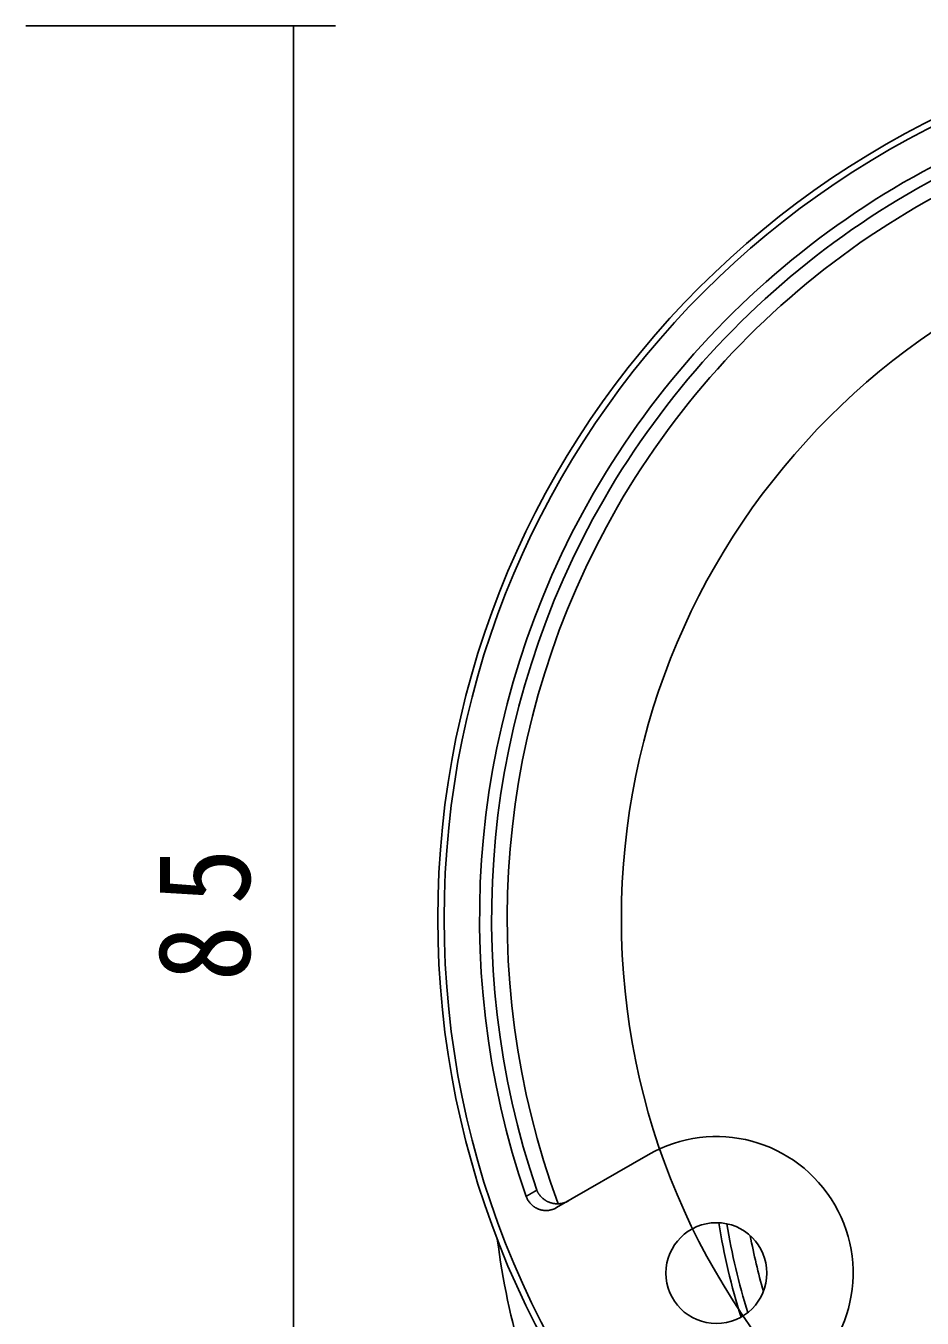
# Model space of a CAD drawing. Units: millimetres on the paper, scale 1:2. Extents: x -141 to 142, y -96 to 93.
# Drawn here: x 70.22 to 91.54, y -11.6 to 19.15 of the extents above; entities that cross this region are included whole.
import ezdxf

# ---------------------------------------------------------------- set-up
doc = ezdxf.new("R2010")
doc.units = ezdxf.units.MM
doc.layers.add('0-0_0', color=4, linetype='Continuous')
doc.styles.add('ＭＳ ゴシック', font='')
doc.styles.get('ＭＳ ゴシック').set_extended_font_data('MS Gothic')

msp = doc.modelspace()

# ---------------------------------------------------------------- linework, layer by layer
at = {"layer": '0-0_0'}
for p, q in [((70.222, 19.154), (77.587, 19.154)), ((76.587, -23.327), (76.587, 19.154)), ((85.023, -7.71), (82.847, -8.966))]:
    msp.add_line(p, q, dxfattribs=at)
for points in [[(82.323, -8.581), (82.321, -8.582), (82.318, -8.583), (82.316, -8.584), (82.315, -8.586), (82.313, -8.587), (82.311, -8.588), (82.309, -8.589), (82.308, -8.59), (82.306, -8.591), (82.304, -8.591), (82.303, -8.592), (82.302, -8.593), (82.3, -8.594), (82.299, -8.595), (82.298, -8.595), (82.296, -8.596), (82.295, -8.597), (82.293, -8.598), (82.292, -8.599), (82.291, -8.599), (82.289, -8.6), (82.288, -8.601), (82.287, -8.602), (82.285, -8.603), (82.284, -8.603), (82.283, -8.604), (82.281, -8.605), (82.28, -8.606), (82.279, -8.606), (82.277, -8.607), (82.276, -8.608), (82.275, -8.609), (82.274, -8.609), (82.273, -8.61), (82.272, -8.61), (82.271, -8.611), (82.27, -8.612), (82.269, -8.612), (82.268, -8.613)], [(82.376, -8.55), (82.375, -8.55), (82.374, -8.551), (82.374, -8.551), (82.373, -8.551), (82.373, -8.552), (82.372, -8.552), (82.372, -8.552), (82.371, -8.552), (82.371, -8.553), (82.37, -8.553), (82.37, -8.553), (82.37, -8.553), (82.369, -8.554), (82.369, -8.554), (82.368, -8.554), (82.367, -8.555), (82.366, -8.555), (82.365, -8.556), (82.364, -8.557), (82.362, -8.558), (82.361, -8.559), (82.359, -8.56), (82.357, -8.561), (82.355, -8.562), (82.353, -8.563), (82.351, -8.564), (82.349, -8.566), (82.346, -8.567), (82.344, -8.568), (82.342, -8.57), (82.34, -8.571), (82.338, -8.572), (82.336, -8.573), (82.333, -8.575), (82.331, -8.576), (82.329, -8.577), (82.327, -8.578), (82.325, -8.58), (82.323, -8.581)], [(82.376, -8.55), (82.376, -8.55), (82.376, -8.55), (82.376, -8.551), (82.377, -8.552), (82.377, -8.553), (82.378, -8.554), (82.379, -8.557), (82.38, -8.56), (82.382, -8.563), (82.384, -8.568), (82.386, -8.574), (82.389, -8.58), (82.392, -8.587), (82.395, -8.594), (82.399, -8.602), (82.403, -8.609), (82.407, -8.617), (82.411, -8.625), (82.416, -8.633), (82.421, -8.641), (82.426, -8.649), (82.432, -8.657), (82.438, -8.665), (82.444, -8.673), (82.452, -8.681), (82.46, -8.69), (82.468, -8.699), (82.478, -8.708), (82.488, -8.718), (82.499, -8.727), (82.51, -8.737), (82.521, -8.746), (82.532, -8.755), (82.542, -8.764), (82.553, -8.772), (82.563, -8.78), (82.572, -8.786), (82.581, -8.793), (82.589, -8.798)], [(82.126, -8.696), (82.125, -8.696), (82.124, -8.697), (82.123, -8.697)], [(82.123, -8.697), (82.13, -8.716), (82.137, -8.734), (82.143, -8.749), (82.15, -8.763), (82.156, -8.775), (82.163, -8.786), (82.169, -8.797), (82.176, -8.807), (82.184, -8.817), (82.191, -8.828), (82.2, -8.838), (82.208, -8.848), (82.216, -8.858), (82.225, -8.868), (82.234, -8.878), (82.242, -8.887), (82.25, -8.895), (82.258, -8.903), (82.265, -8.911), (82.273, -8.917), (82.28, -8.923), (82.287, -8.929), (82.294, -8.935), (82.301, -8.94), (82.309, -8.945), (82.317, -8.95), (82.326, -8.956), (82.336, -8.961), (82.347, -8.967), (82.357, -8.973), (82.369, -8.978), (82.38, -8.984), (82.391, -8.989), (82.402, -8.995), (82.413, -8.999), (82.423, -9.004), (82.433, -9.008), (82.442, -9.011), (82.451, -9.014)], [(82.184, -8.661), (82.182, -8.663), (82.18, -8.664), (82.178, -8.665), (82.176, -8.666), (82.174, -8.668), (82.172, -8.669), (82.17, -8.67), (82.168, -8.671), (82.165, -8.673), (82.163, -8.674), (82.161, -8.675), (82.159, -8.676), (82.157, -8.678), (82.155, -8.679), (82.152, -8.68), (82.15, -8.681), (82.148, -8.683), (82.146, -8.684), (82.144, -8.685), (82.142, -8.686), (82.14, -8.687), (82.139, -8.688), (82.137, -8.689), (82.136, -8.69), (82.135, -8.691), (82.134, -8.691), (82.133, -8.692), (82.132, -8.692), (82.131, -8.692), (82.131, -8.693), (82.13, -8.693), (82.13, -8.693), (82.13, -8.694), (82.129, -8.694), (82.129, -8.694), (82.128, -8.694), (82.128, -8.695), (82.127, -8.695), (82.126, -8.696)], [(82.235, -8.632), (82.234, -8.632), (82.234, -8.633), (82.233, -8.633), (82.232, -8.634), (82.231, -8.634), (82.23, -8.635), (82.229, -8.635), (82.228, -8.636), (82.227, -8.637), (82.226, -8.637), (82.225, -8.638), (82.223, -8.639), (82.222, -8.639), (82.221, -8.64), (82.22, -8.641), (82.218, -8.642), (82.217, -8.643), (82.216, -8.643), (82.214, -8.644), (82.213, -8.645), (82.212, -8.646), (82.21, -8.646), (82.209, -8.647), (82.207, -8.648), (82.206, -8.649), (82.205, -8.65), (82.203, -8.65), (82.202, -8.651), (82.201, -8.652), (82.199, -8.653), (82.198, -8.654), (82.197, -8.654), (82.195, -8.655), (82.193, -8.656), (82.192, -8.657), (82.19, -8.658), (82.188, -8.659), (82.186, -8.66), (82.184, -8.661)], [(82.268, -8.613), (82.267, -8.613), (82.266, -8.614), (82.266, -8.614), (82.265, -8.615), (82.264, -8.615), (82.263, -8.616), (82.262, -8.616), (82.261, -8.617), (82.261, -8.617), (82.26, -8.618), (82.259, -8.618), (82.258, -8.619), (82.257, -8.619), (82.256, -8.62), (82.256, -8.62), (82.255, -8.62), (82.254, -8.621), (82.253, -8.621), (82.252, -8.622), (82.251, -8.622), (82.25, -8.623), (82.25, -8.623), (82.249, -8.624), (82.248, -8.624), (82.247, -8.625), (82.246, -8.625), (82.245, -8.626), (82.245, -8.626), (82.244, -8.627), (82.243, -8.627), (82.242, -8.628), (82.241, -8.628), (82.24, -8.629), (82.24, -8.629), (82.239, -8.63), (82.238, -8.63), (82.237, -8.631), (82.236, -8.631), (82.235, -8.632)], [(82.589, -8.798), (82.597, -8.803), (82.605, -8.808), (82.614, -8.812), (82.622, -8.816), (82.631, -8.82), (82.64, -8.824), (82.65, -8.828), (82.66, -8.832), (82.671, -8.836), (82.682, -8.84), (82.693, -8.844), (82.704, -8.848), (82.715, -8.851), (82.725, -8.854), (82.735, -8.857), (82.744, -8.86), (82.752, -8.862), (82.76, -8.864), (82.767, -8.866), (82.774, -8.867), (82.781, -8.868), (82.787, -8.869), (82.794, -8.87), (82.8, -8.871), (82.807, -8.871), (82.813, -8.872), (82.82, -8.872), (82.827, -8.873), (82.833, -8.873), (82.839, -8.873), (82.845, -8.873), (82.85, -8.874), (82.855, -8.874), (82.859, -8.874), (82.863, -8.874), (82.866, -8.874), (82.869, -8.874), (82.872, -8.874), (82.875, -8.874)], [(82.875, -8.874), (82.878, -8.874), (82.881, -8.874), (82.885, -8.874)], [(82.885, -8.874), (82.894, -8.873), (82.903, -8.873), (82.911, -8.872), (82.919, -8.872), (82.926, -8.871), (82.932, -8.87), (82.939, -8.869), (82.946, -8.868), (82.953, -8.867), (82.96, -8.865), (82.968, -8.864), (82.976, -8.862), (82.985, -8.86), (82.993, -8.858), (83.002, -8.856), (83.011, -8.854), (83.02, -8.852), (83.029, -8.849), (83.037, -8.846), (83.046, -8.843), (83.056, -8.84), (83.065, -8.836), (83.075, -8.832), (83.087, -8.826), (83.099, -8.82), (83.112, -8.813), (83.127, -8.805)], [(82.451, -9.014), (82.46, -9.017), (82.468, -9.019), (82.477, -9.021), (82.486, -9.023), (82.495, -9.025), (82.504, -9.026), (82.514, -9.028), (82.525, -9.029), (82.536, -9.03), (82.547, -9.031), (82.558, -9.032), (82.569, -9.032), (82.58, -9.033), (82.59, -9.033), (82.6, -9.034), (82.608, -9.034), (82.616, -9.034), (82.624, -9.034), (82.631, -9.033), (82.638, -9.033), (82.646, -9.032), (82.653, -9.031), (82.66, -9.03), (82.668, -9.029), (82.676, -9.027), (82.685, -9.025), (82.695, -9.023), (82.704, -9.021), (82.714, -9.019), (82.724, -9.017), (82.734, -9.014), (82.743, -9.011), (82.753, -9.009), (82.762, -9.006), (82.771, -9.003), (82.78, -8.999), (82.789, -8.996), (82.799, -8.991), (82.809, -8.986)], [(82.809, -8.986), (82.821, -8.981), (82.833, -8.974), (82.847, -8.966)]]:
    msp.add_lwpolyline(points, dxfattribs=at)
for centre, radius in [((101.262, -2.087), 21.241), ((101.262, -2.087), 21.091), ((101.262, -2.087), 16.875), ((101.262, -2.087), 16.875), ((86.648, -10.524), 1.2)]:
    msp.add_circle(centre, radius, dxfattribs=at)
for centre, radius, start, end in [((101.262, -2.087), 20.248, 100.9459, 199.0541), ((101.262, -2.087), 19.962, 101.1092, 198.8908), ((101.262, -2.087), 19.591, 99.7312, 200.2688), ((86.648, -10.524), 3.25, 300, 120), ((101.262, -7.087), 14.725, 188.7476, 197.7254), ((101.262, -7.087), 14.54, 188.9585, 197.5131), ((101.262, -7.087), 20, 187.5636, 195.962), ((101.262, -7.087), 14.041, 190.4604, 196.0124)]:
    msp.add_arc(centre, radius, start, end, dxfattribs=at)

# ---------------------------------------------------------------- texts
at = {"layer": '0-0_0', "insert": (75.587, -3.587), "char_height": 2.199, "attachment_point": 7, "rotation": 90, "style": 'ＭＳ ゴシック'}
msp.add_mtext('\\T1.36;\\W0.9;85', dxfattribs=at)

doc.saveas('drawing.dxf')
